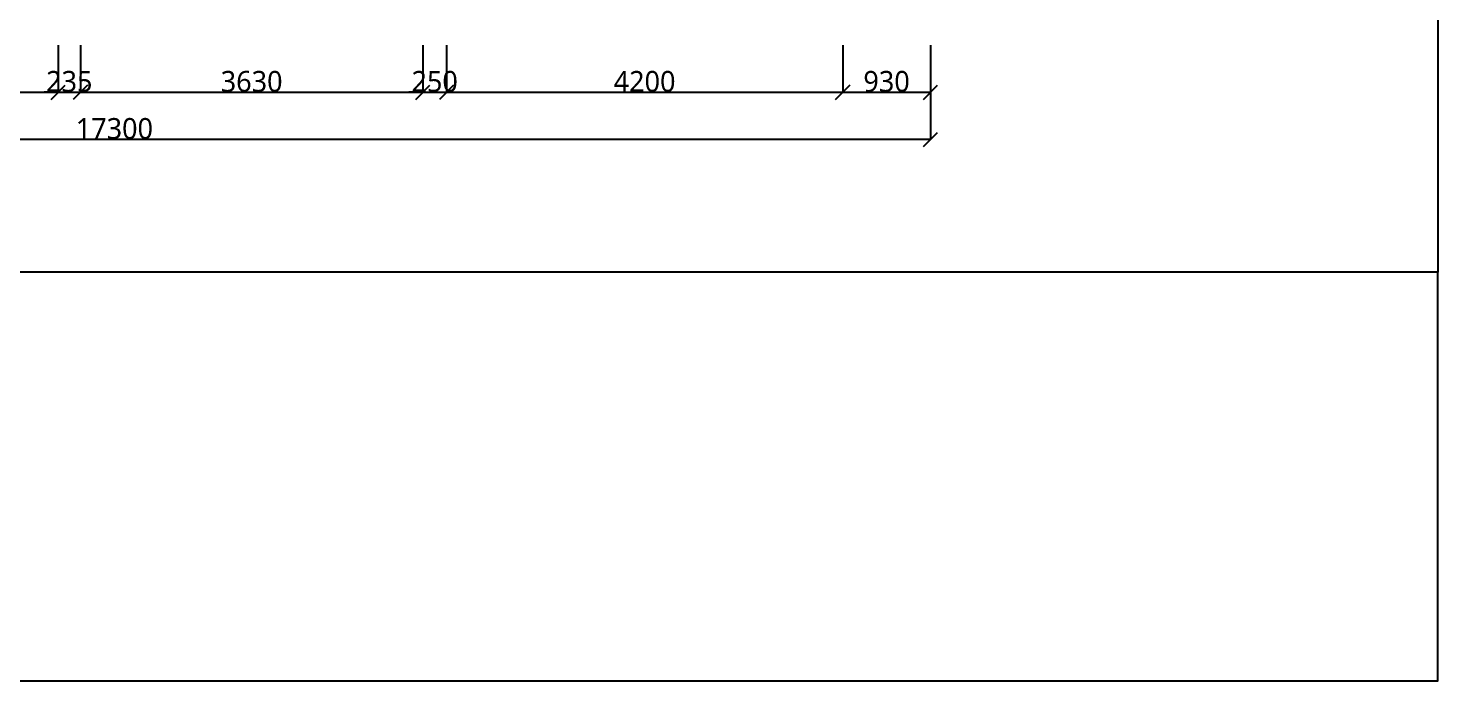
# Model space of a CAD drawing. Header units: millimetres. Extents: x -18923 to 87021, y -73077 to -1985.
# Drawn here: x 45594 to 60535, y -36381 to -29472 of the extents above; entities that cross this region are included whole.
import ezdxf

# ---------------------------------------------------------------- set-up
doc = ezdxf.new("R2010")
doc.units = ezdxf.units.MM
doc.header["$LTSCALE"] = 10
doc.layers.get('Defpoints').update_dxf_attribs({"color": 250})
doc.layers.add('0文字-标注', color=7, linetype='Continuous')
doc.styles.add('dim_font', font='SIMPLEX.shx', dxfattribs={"width": 0.8})
doc.styles.add('图框－雅黑', font='')
doc.styles.get('图框－雅黑').set_extended_font_data('Microsoft YaHei')
doc.dimstyles.new('1-30', dxfattribs={"dimtxt": 150, "dimasz": 4, "dimexe": 1.5, "dimexo": 0, "dimgap": 0.6, "dimtad": 1, "dimdec": 0, "dimlfac": 30, "dimdsep": 46, "dimtxsty": 'dim_font', "dimblk": 'DOTSMALL', "dimcen": 4, "dimdle": 1.5, "dimclrd": 123, "dimclre": 123, "dimclrt": 256, "dimadec": 0, "dimazin": 0, "dimtfac": 1, "dimtdec": 0, "dimtix": 1, "dimtmove": 2, "dimatfit": 3, "dimldrblk": 'DOTSMALL', "dimfxl": 1.5, "dimarcsym": 0})

# ---------------------------------------------------------------- blocks, each defined once
blk = doc.blocks.new('_OBLIQUE')
at = {"color": 0, "linetype": 'ByBlock'}
blk.add_line((-0.5, -0.5), (0.5, 0.5), dxfattribs=at)
blk = doc.blocks.new('*D689')
at = {"layer": '0文字-标注', "color": 8, "lineweight": -2, "transparency": 16777216}
for p, q in [((42452, -29650), (42452, -30151)), ((45912, -29650), (45912, -30151)), ((42450, -30150), (45913, -30150))]:
    blk.add_line(p, q, dxfattribs=at)
at = {"layer": 'Defpoints', "color": 0, "transparency": 16777216}
for p in [(42452, -29650), (45912, -29650), (45912, -30150)]:
    blk.add_point(p, dxfattribs=at)
at = {"layer": '0文字-标注', "color": 8, "lineweight": -2, "transparency": 16777216, "xscale": 150, "yscale": 150, "zscale": 150, "rotation": 180}
blk.add_blockref('_OBLIQUE', (42452, -30150), dxfattribs=at)
at = {"layer": '0文字-标注', "color": 8, "lineweight": -2, "transparency": 16777216, "xscale": 150, "yscale": 150, "zscale": 150}
blk.add_blockref('_OBLIQUE', (45912, -30150), dxfattribs=at)
at = {"layer": '0文字-标注', "color": 255, "transparency": 16777216, "insert": (44182, -30036), "char_height": 220, "attachment_point": 5, "style": '图框－雅黑'}
blk.add_mtext('3460', dxfattribs=at)
blk = doc.blocks.new('_DotSmall')
at = {"color": 0, "linetype": 'ByBlock', "const_width": 0.5}
blk.add_lwpolyline([(-0.0625, 0, 1), (0.0625, 0, 1)], format="xyb", close=True, dxfattribs=at)
blk = doc.blocks.new('*D690')
at = {"layer": '0文字-标注', "color": 8, "lineweight": -2, "transparency": 16777216}
for p, q in [((45912, -29650), (45912, -30151)), ((46147, -29650), (46147, -30151)), ((45912, -30150), (45762, -30150)), ((45912, -30150), (46147, -30150)), ((46147, -30150), (46297, -30150))]:
    blk.add_line(p, q, dxfattribs=at)
at = {"layer": 'Defpoints', "color": 0, "transparency": 16777216}
for p in [(45912, -29650), (46147, -29650), (46147, -30150)]:
    blk.add_point(p, dxfattribs=at)
at = {"layer": '0文字-标注', "color": 8, "lineweight": -2, "transparency": 16777216, "xscale": 150, "yscale": 150, "zscale": 150}
blk.add_blockref('_OBLIQUE', (45912, -30150), dxfattribs=at)
at = {"layer": '0文字-标注', "color": 8, "lineweight": -2, "transparency": 16777216, "xscale": 150, "yscale": 150, "zscale": 150, "rotation": 180}
blk.add_blockref('_OBLIQUE', (46147, -30150), dxfattribs=at)
at = {"layer": '0文字-标注', "color": 255, "transparency": 16777216, "insert": (46029, -30036), "char_height": 220, "attachment_point": 5, "style": '图框－雅黑'}
blk.add_mtext('235', dxfattribs=at)
blk = doc.blocks.new('*D691')
at = {"layer": '0文字-标注', "color": 8, "lineweight": -2, "transparency": 16777216}
for p, q in [((46147, -29650), (46147, -30151)), ((49777, -29650), (49777, -30151)), ((46145, -30150), (49778, -30150))]:
    blk.add_line(p, q, dxfattribs=at)
at = {"layer": 'Defpoints', "color": 0, "transparency": 16777216}
for p in [(46147, -29650), (49777, -29650), (49777, -30150)]:
    blk.add_point(p, dxfattribs=at)
at = {"layer": '0文字-标注', "color": 8, "lineweight": -2, "transparency": 16777216, "xscale": 150, "yscale": 150, "zscale": 150, "rotation": 180}
blk.add_blockref('_OBLIQUE', (46147, -30150), dxfattribs=at)
at = {"layer": '0文字-标注', "color": 8, "lineweight": -2, "transparency": 16777216, "xscale": 150, "yscale": 150, "zscale": 150}
blk.add_blockref('_OBLIQUE', (49777, -30150), dxfattribs=at)
at = {"layer": '0文字-标注', "color": 255, "transparency": 16777216, "insert": (47962, -30036), "char_height": 220, "attachment_point": 5, "style": '图框－雅黑'}
blk.add_mtext('3630', dxfattribs=at)
blk = doc.blocks.new('*D692')
at = {"layer": '0文字-标注', "color": 8, "lineweight": -2, "transparency": 16777216}
for p, q in [((49777, -29650), (49777, -30151)), ((50027, -29650), (50027, -30151)), ((49777, -30150), (49627, -30150)), ((49777, -30150), (50027, -30150)), ((50027, -30150), (50177, -30150))]:
    blk.add_line(p, q, dxfattribs=at)
at = {"layer": 'Defpoints', "color": 0, "transparency": 16777216}
for p in [(49777, -29650), (50027, -29650), (50027, -30150)]:
    blk.add_point(p, dxfattribs=at)
at = {"layer": '0文字-标注', "color": 8, "lineweight": -2, "transparency": 16777216, "xscale": 150, "yscale": 150, "zscale": 150}
blk.add_blockref('_OBLIQUE', (49777, -30150), dxfattribs=at)
at = {"layer": '0文字-标注', "color": 8, "lineweight": -2, "transparency": 16777216, "xscale": 150, "yscale": 150, "zscale": 150, "rotation": 180}
blk.add_blockref('_OBLIQUE', (50027, -30150), dxfattribs=at)
at = {"layer": '0文字-标注', "color": 255, "transparency": 16777216, "insert": (49902, -30036), "char_height": 220, "attachment_point": 5, "style": '图框－雅黑'}
blk.add_mtext('250', dxfattribs=at)
blk = doc.blocks.new('*D693')
at = {"layer": '0文字-标注', "color": 8, "lineweight": -2, "transparency": 16777216}
for p, q in [((50027, -29650), (50027, -30151)), ((54227, -29650), (54227, -30151)), ((50025, -30150), (54228, -30150))]:
    blk.add_line(p, q, dxfattribs=at)
at = {"layer": 'Defpoints', "color": 0, "transparency": 16777216}
for p in [(50027, -29650), (54227, -29650), (54227, -30150)]:
    blk.add_point(p, dxfattribs=at)
at = {"layer": '0文字-标注', "color": 8, "lineweight": -2, "transparency": 16777216, "xscale": 150, "yscale": 150, "zscale": 150, "rotation": 180}
blk.add_blockref('_OBLIQUE', (50027, -30150), dxfattribs=at)
at = {"layer": '0文字-标注', "color": 8, "lineweight": -2, "transparency": 16777216, "xscale": 150, "yscale": 150, "zscale": 150}
blk.add_blockref('_OBLIQUE', (54227, -30150), dxfattribs=at)
at = {"layer": '0文字-标注', "color": 255, "transparency": 16777216, "insert": (52127, -30036), "char_height": 220, "attachment_point": 5, "style": '图框－雅黑'}
blk.add_mtext('4200', dxfattribs=at)
blk = doc.blocks.new('*D694')
at = {"layer": '0文字-标注', "color": 8, "lineweight": -2, "transparency": 16777216}
for p, q in [((54227, -29650), (54227, -30151)), ((55157, -29650), (55157, -30151)), ((54225, -30150), (55158, -30150))]:
    blk.add_line(p, q, dxfattribs=at)
at = {"layer": 'Defpoints', "color": 0, "transparency": 16777216}
for p in [(54227, -29650), (55157, -29650), (55157, -30150)]:
    blk.add_point(p, dxfattribs=at)
at = {"layer": '0文字-标注', "color": 8, "lineweight": -2, "transparency": 16777216, "xscale": 150, "yscale": 150, "zscale": 150, "rotation": 180}
blk.add_blockref('_OBLIQUE', (54227, -30150), dxfattribs=at)
at = {"layer": '0文字-标注', "color": 8, "lineweight": -2, "transparency": 16777216, "xscale": 150, "yscale": 150, "zscale": 150}
blk.add_blockref('_OBLIQUE', (55157, -30150), dxfattribs=at)
at = {"layer": '0文字-标注', "color": 255, "transparency": 16777216, "insert": (54692, -30036), "char_height": 220, "attachment_point": 5, "style": '图框－雅黑'}
blk.add_mtext('930', dxfattribs=at)
blk = doc.blocks.new('*D695')
at = {"layer": '0文字-标注', "color": 8, "lineweight": -2, "transparency": 16777216}
for p, q in [((37857, -29650), (37857, -30651)), ((55157, -29650), (55157, -30651)), ((55158, -30650), (37855, -30650))]:
    blk.add_line(p, q, dxfattribs=at)
at = {"layer": 'Defpoints', "color": 0, "transparency": 16777216}
for p in [(37857, -29650), (55157, -29650), (37857, -30650)]:
    blk.add_point(p, dxfattribs=at)
at = {"layer": '0文字-标注', "color": 8, "lineweight": -2, "transparency": 16777216, "xscale": 150, "yscale": 150, "zscale": 150, "rotation": 180}
blk.add_blockref('_OBLIQUE', (37857, -30650), dxfattribs=at)
at = {"layer": '0文字-标注', "color": 8, "lineweight": -2, "transparency": 16777216, "xscale": 150, "yscale": 150, "zscale": 150}
blk.add_blockref('_OBLIQUE', (55157, -30650), dxfattribs=at)
at = {"layer": '0文字-标注', "color": 255, "transparency": 16777216, "insert": (46507, -30535), "char_height": 220, "attachment_point": 5, "style": '图框－雅黑'}
blk.add_mtext('17300', dxfattribs=at)

msp = doc.modelspace()

# ---------------------------------------------------------------- linework, layer by layer
at = {"layer": 'Defpoints', "color": 1}
for points in [[(34048.7, -19183.2), (60534.7, -19183.2), (60534.7, -32054), (34048.7, -32054)], [(60534.7, -32054), (34048.7, -32054), (34048.7, -36381.5), (60534.7, -36381.5)]]:
    msp.add_lwpolyline(points, close=True, dxfattribs=at)

# ---------------------------------------------------------------- dimensions: what is measured, and where the dimension line sits
at = {"layer": '0文字-标注'}
for base, p1, p2, picture, middle in [((37856.9, -30650), (55156.9, -29650), (37856.9, -29650), '*D695', (46506.9, -30535.1)), ((45911.9, -30150), (42451.9, -29650), (45911.9, -29650), '*D689', (44181.9, -30035.7)), ((46146.9, -30150), (45911.9, -29650), (46146.9, -29650), '*D690', (46029.4, -30035.6)), ((49776.9, -30150), (46146.9, -29650), (49776.9, -29650), '*D691', (47961.9, -30035.7)), ((50026.9, -30150), (49776.9, -29650), (50026.9, -29650), '*D692', (49901.9, -30035.6)), ((54226.9, -30150), (50026.9, -29650), (54226.9, -29650), '*D693', (52126.9, -30035.7)), ((55156.9, -30150), (54226.9, -29650), (55156.9, -29650), '*D694', (54691.9, -30035.7))]:
    dim = msp.add_linear_dim(base=base, p1=p1, p2=p2, dimstyle='1-30', override={"dimtxt": 220, "dimasz": 150, "dimexe": 1, "dimlfac": 1, "dimrnd": 5, "dimtxsty": '图框－雅黑', "dimblk1": 'OBLIQUE', "dimblk2": 'OBLIQUE', "dimsah": 1, "dimclrd": 8, "dimclre": 8, "dimclrt": 255}, dxfattribs=at)
    dim.commit()
    dim.dimension.update_dxf_attribs({"geometry": picture, "text_midpoint": middle})

doc.saveas('drawing.dxf')
